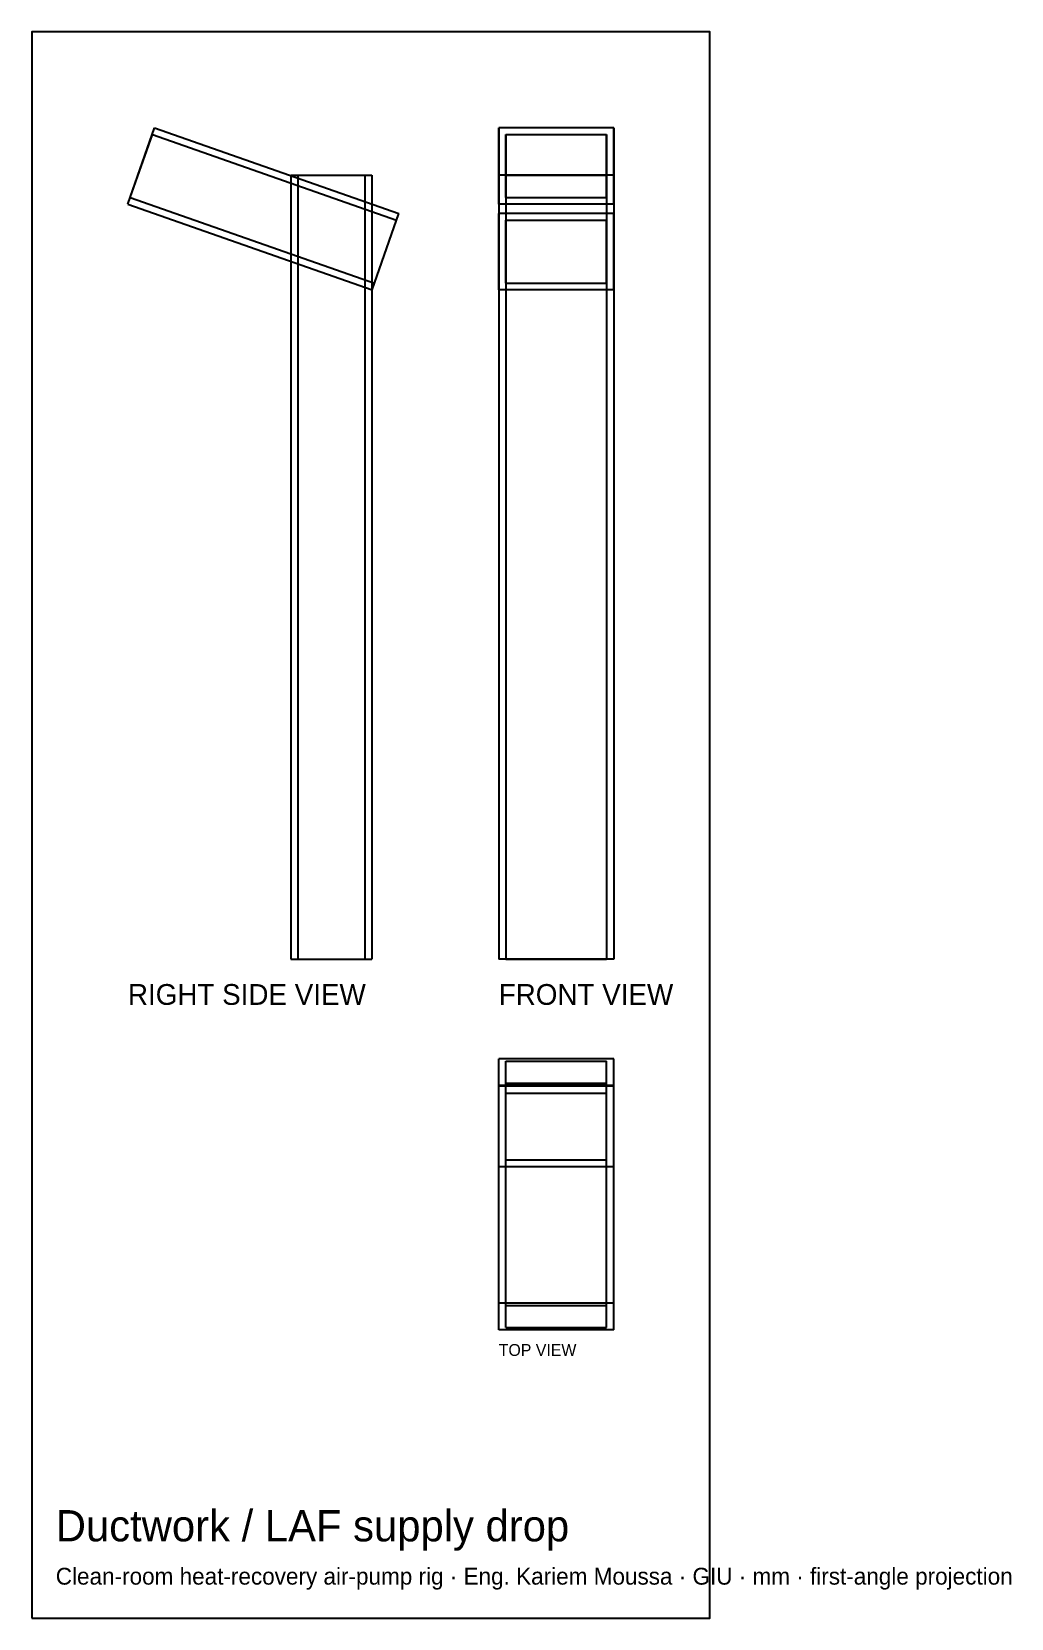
# Model space of a CAD drawing. Header units: millimetres. Extents: x 195 to 401, y 139 to 473.
import ezdxf

# ---------------------------------------------------------------- set-up
doc = ezdxf.new("R2010")
doc.units = ezdxf.units.MM
for name, color, linetype in [('BORDER', 7, 'Continuous'), ('HIDDEN', 8, 'Continuous'), ('TEXT', 5, 'Continuous'), ('VISIBLE', 7, 'Continuous')]:
    doc.layers.add(name, color=color, linetype=linetype)

msp = doc.modelspace()

# ---------------------------------------------------------------- linework, layer by layer
at = {"layer": 'BORDER'}
msp.add_lwpolyline([(194.59, 139.2), (337.35, 139.2), (337.35, 473.29), (194.59, 473.29)], close=True, dxfattribs=at)
at = {"layer": 'HIDDEN'}
for points in [[(214.84, 436.95), (220.47, 453.05)], [(215.34, 438.37), (219.98, 451.63)], [(215.34, 438.37), (219.98, 451.63)], [(219.98, 451.63), (271.4, 433.63)], [(219.98, 451.63), (271.4, 433.63)], [(220.47, 453.05), (271.89, 435.05)], [(292.9, 453.05), (292.9, 435.05)], [(294.4, 451.63), (294.4, 433.63)], [(315.6, 451.63), (315.6, 433.63)], [(317.1, 453.05), (317.1, 435.05)], [(249.13, 443.1), (266.18, 443.1)], [(249.13, 443.1), (249.13, 278)], [(250.63, 443.1), (250.63, 278)], [(250.63, 443.1), (250.63, 278)], [(250.63, 443.1), (264.68, 443.1)], [(250.63, 443.1), (264.68, 443.1)], [(264.68, 443.1), (264.68, 278)], [(264.68, 443.1), (264.68, 278)], [(266.18, 443.1), (266.18, 278)], [(292.9, 443.1), (292.9, 278)], [(317.1, 443.1), (292.9, 443.1)], [(292.9, 443.1), (292.9, 436.95)], [(317.1, 443.1), (292.9, 443.1)], [(294.4, 443.1), (294.4, 278)], [(294.4, 443.1), (294.4, 278)], [(294.4, 443.1), (315.6, 443.1)], [(294.4, 443.1), (315.6, 443.1)], [(315.6, 443.1), (315.6, 278)], [(315.6, 443.1), (315.6, 278)], [(317.1, 443.1), (317.1, 278)], [(317.1, 443.1), (317.1, 436.95)], [(215.34, 438.37), (266.76, 420.37)], [(215.34, 438.37), (266.76, 420.37)], [(294.4, 438.37), (294.4, 420.37)], [(315.6, 438.37), (315.6, 420.37)], [(214.84, 436.95), (266.26, 418.96)], [(266.26, 418.96), (271.89, 435.05)], [(292.9, 418.96), (292.9, 435.05)], [(317.1, 435.05), (292.9, 435.05)], [(317.1, 418.96), (317.1, 435.05)], [(266.76, 420.37), (271.4, 433.63)], [(266.76, 420.37), (271.4, 433.63)], [(294.4, 433.63), (315.6, 433.63)], [(294.4, 420.37), (294.4, 433.63)], [(315.6, 420.37), (315.6, 433.63)], [(292.9, 424.95), (292.9, 418.96)], [(317.1, 424.95), (317.1, 418.96)], [(317.1, 418.96), (292.9, 418.96)], [(294.4, 420.37), (315.6, 420.37)], [(249.13, 278), (266.18, 278)], [(250.63, 278), (264.68, 278)], [(250.63, 278), (264.68, 278)], [(317.1, 278), (292.9, 278)], [(294.4, 278), (315.6, 278)], [(294.4, 278), (315.6, 278)], [(292.9, 251.36), (292.9, 256.99)], [(294.4, 205.08), (294.4, 256.5)], [(294.4, 256.5), (315.6, 256.5)], [(294.4, 251.86), (294.4, 256.5)], [(315.6, 205.08), (315.6, 256.5)], [(315.6, 251.86), (315.6, 256.5)], [(317.1, 251.36), (317.1, 256.99)], [(317.1, 251.36), (292.9, 251.36)], [(292.9, 199.94), (292.9, 251.36)], [(292.9, 234.23), (292.9, 251.28)], [(317.1, 251.28), (292.9, 251.28)], [(294.4, 200.44), (294.4, 251.86)], [(294.4, 251.86), (315.6, 251.86)], [(315.6, 200.44), (315.6, 251.86)], [(317.1, 199.94), (317.1, 251.36)], [(317.1, 234.23), (317.1, 251.28)], [(294.4, 249.78), (315.6, 249.78)], [(294.4, 235.73), (294.4, 249.78)], [(315.6, 235.73), (315.6, 249.78)], [(317.1, 234.23), (292.9, 234.23)], [(294.4, 235.73), (315.6, 235.73)]]:
    msp.add_lwpolyline(points, dxfattribs=at)
at = {"layer": 'VISIBLE'}
for points in [[(214.84, 436.95), (220.47, 453.05)], [(220.47, 453.05), (271.89, 435.05)], [(292.9, 436.95), (292.9, 453.05)], [(317.1, 453.05), (292.9, 453.05)], [(294.4, 451.63), (315.6, 451.63)], [(294.4, 438.37), (294.4, 451.63)], [(315.6, 438.37), (315.6, 451.63)], [(317.1, 436.95), (317.1, 453.05)], [(249.13, 443.1), (266.18, 443.1)], [(249.13, 443.1), (249.13, 278)], [(266.18, 443.1), (266.18, 278)], [(294.4, 438.37), (315.6, 438.37)], [(214.84, 436.95), (266.26, 418.96)], [(266.26, 418.96), (271.89, 435.05)], [(292.9, 436.95), (292.9, 424.95)], [(317.1, 436.95), (292.9, 436.95)], [(292.9, 436.95), (292.9, 278)], [(317.1, 436.95), (317.1, 424.95)], [(317.1, 436.95), (317.1, 278)], [(249.13, 278), (266.18, 278)], [(317.1, 278), (292.9, 278)], [(292.9, 205.57), (292.9, 256.99)], [(317.1, 256.99), (292.9, 256.99)], [(317.1, 205.57), (317.1, 256.99)], [(292.9, 234.23), (292.9, 251.28)], [(317.1, 251.28), (292.9, 251.28)], [(317.1, 234.23), (317.1, 251.28)], [(294.4, 249.78), (315.6, 249.78)], [(294.4, 235.73), (294.4, 249.78)], [(315.6, 235.73), (315.6, 249.78)], [(317.1, 234.23), (292.9, 234.23)], [(294.4, 235.73), (315.6, 235.73)], [(292.9, 199.94), (292.9, 205.57)], [(317.1, 205.57), (292.9, 205.57)], [(294.4, 205.08), (315.6, 205.08)], [(294.4, 200.44), (294.4, 205.08)], [(315.6, 200.44), (315.6, 205.08)], [(317.1, 199.94), (317.1, 205.57)], [(317.1, 199.94), (292.9, 199.94)], [(294.4, 200.44), (315.6, 200.44)]]:
    msp.add_lwpolyline(points, dxfattribs=at)

# ---------------------------------------------------------------- texts
at = {"layer": 'TEXT'}
for s, height, p in [('RIGHT SIDE VIEW', 4.3762, (214.84, 268.37)), ('FRONT VIEW', 4.376, (292.9, 268.37)), ('TOP VIEW', 2.5, (292.9, 194.44)), ('Ductwork / LAF supply drop', 6.5807, (199.65, 155.39)), ('Clean-room heat-recovery air-pump rig · Eng. Kariem Moussa · GIU · mm · first-angle projection', 3.5435, (199.65, 146.28))]:
    msp.add_text(s, height=height, dxfattribs=at).set_placement(p)

doc.saveas('drawing.dxf')
